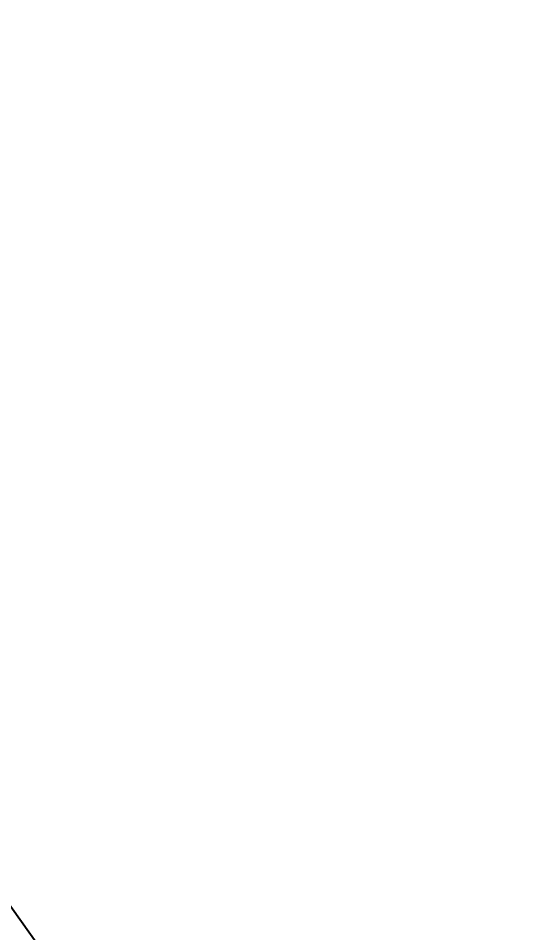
# Model space of a CAD drawing. Header units: feet. Extents: x 2321988 to 2329858, y 6722724 to 6730499.
# Drawn here: x 2326123.796 to 2326125.544, y 6726918.921 to 6726922.044 of the extents above; entities that cross this region are included whole.
import ezdxf

# ---------------------------------------------------------------- set-up
doc = ezdxf.new("R2010")
doc.units = ezdxf.units.FT
doc.header["$MEASUREMENT"] = 0
doc.header["$PDSIZE"] = 5
doc.layers.add('BESS Dimensions', color=3, linetype='Continuous')
doc.layers.add('C-BESS-EQUIPMENT', color=255, linetype='Continuous')
doc.styles.add('TG_DIMS', font='arial.ttf')
doc.dimstyles.new('TG-PROPOSED-ANNO', dxfattribs={"dimtxt": 0.1, "dimasz": 0.1, "dimexe": 0.05, "dimexo": 0.05, "dimgap": 0.02, "dimtad": 0, "dimtih": 1, "dimtoh": 1, "dimdsep": 46, "dimtxsty": 'TG_DIMS', "dimcen": 0, "dimclrd": 256, "dimclre": 256, "dimclrt": 256, "dimaunit": 1, "dimadec": 6, "dimazin": 2, "dimtfac": 1, "dimtofl": 0, "dimtmove": 1, "dimatfit": 3, "dimfxl": 1, "dimtolj": 1, "dimtzin": 0, "dimarcsym": 0})

# ---------------------------------------------------------------- blocks, each defined once
blk = doc.blocks.new('Midpoint Site Plan$0$141KV BREAKER')
at = {"linetype": 'Continuous'}
blk.add_line((6.31, -40.528), (19.823, -40.528), dxfattribs=at)
blk = doc.blocks.new('*D109')
at = {"layer": 'BESS Dimensions', "lineweight": -2, "transparency": 16777216}
for p, q in [((2326125.1693, 6727002.8662), (2326110.2842, 6727023.7584)), ((2326105.0412, 6727013.8836), (2326040.7778, 6726968.0974)), ((2325956.6732, 6726908.1749), (2326020.9365, 6726953.961)), ((2325960.5127, 6726885.5523), (2325945.6276, 6726906.4444))]:
    blk.add_line(p, q, dxfattribs=at)
at = {"layer": 'BESS Dimensions', "transparency": 16777216}
for points in [[(2326104.0741, 6727015.241), (2326106.0083, 6727012.5262), (2326113.1855, 6727019.6862)], [(2325955.7061, 6726909.5323), (2325957.6403, 6726906.8175), (2325948.5289, 6726902.3723)]]:
    blk.add_solid(points, dxfattribs=at)
at = {"layer": 'Defpoints', "color": 0, "transparency": 16777216}
for p in [(2326128.0706, 6726998.7941), (2325948.5289, 6726902.3723), (2325963.414, 6726881.4801)]:
    blk.add_point(p, dxfattribs=at)
at = {"layer": 'BESS Dimensions', "transparency": 16777216, "insert": (2326030.8572, 6726961.0292), "char_height": 10, "attachment_point": 5, "style": 'TG_DIMS'}
blk.add_mtext("\\A1;202.17'", dxfattribs=at)

msp = doc.modelspace()

# ---------------------------------------------------------------- block references
at = {"layer": 'C-BESS-EQUIPMENT', "xscale": 0.08333333333333331, "yscale": 0.08333333333333331, "zscale": 0.08333333333333331, "rotation": 125.4687976106775}
msp.add_blockref('Midpoint Site Plan$0$141KV BREAKER', (2326121.8721, 6726915.8536), dxfattribs=at)

# ---------------------------------------------------------------- dimensions: what is measured, and where the dimension line sits
at = {"layer": 'BESS Dimensions'}
dim = msp.add_aligned_dim(p1=(2326128.0706, 6726998.7941), p2=(2325963.414, 6726881.4801), distance=-25.6525, dimstyle='TG-PROPOSED-ANNO', override={"dimscale": 50, "dimpost": "'"}, dxfattribs=at)
dim.commit()
dim.dimension.update_dxf_attribs({"geometry": '*D109', "text_midpoint": (2326030.8572, 6726961.0292)})

doc.saveas('drawing.dxf')
